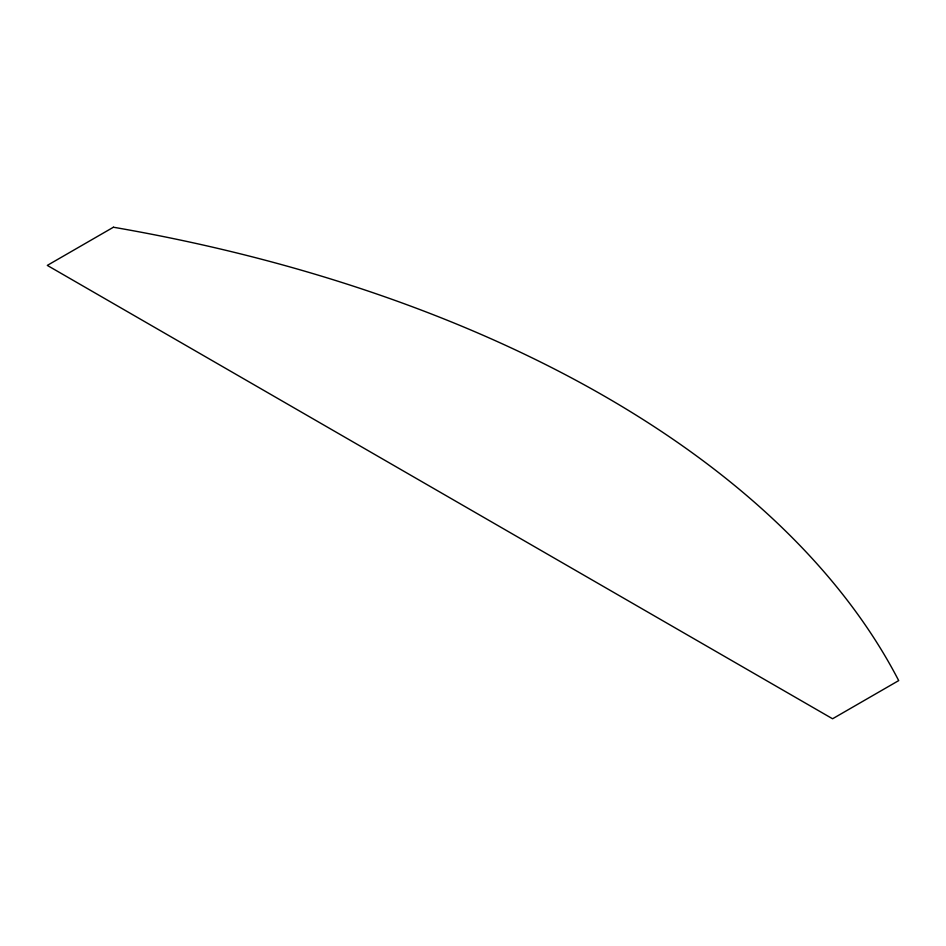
<?xml version="1.0" encoding="UTF-8"?>
<svg xmlns="http://www.w3.org/2000/svg" width="946" height="946" viewBox="0 0 946 946"><rect width="100%" height="100%" fill="white"/><g stroke="black" fill="none" stroke-linecap="round" stroke-linejoin="round"><path stroke-width="1.42" d="M113.425 227.229L47.3 265.4L832.575 718.771L898.7 680.6A1169.114 674.983 0 0 0 113.425 227.229"/></g></svg>
